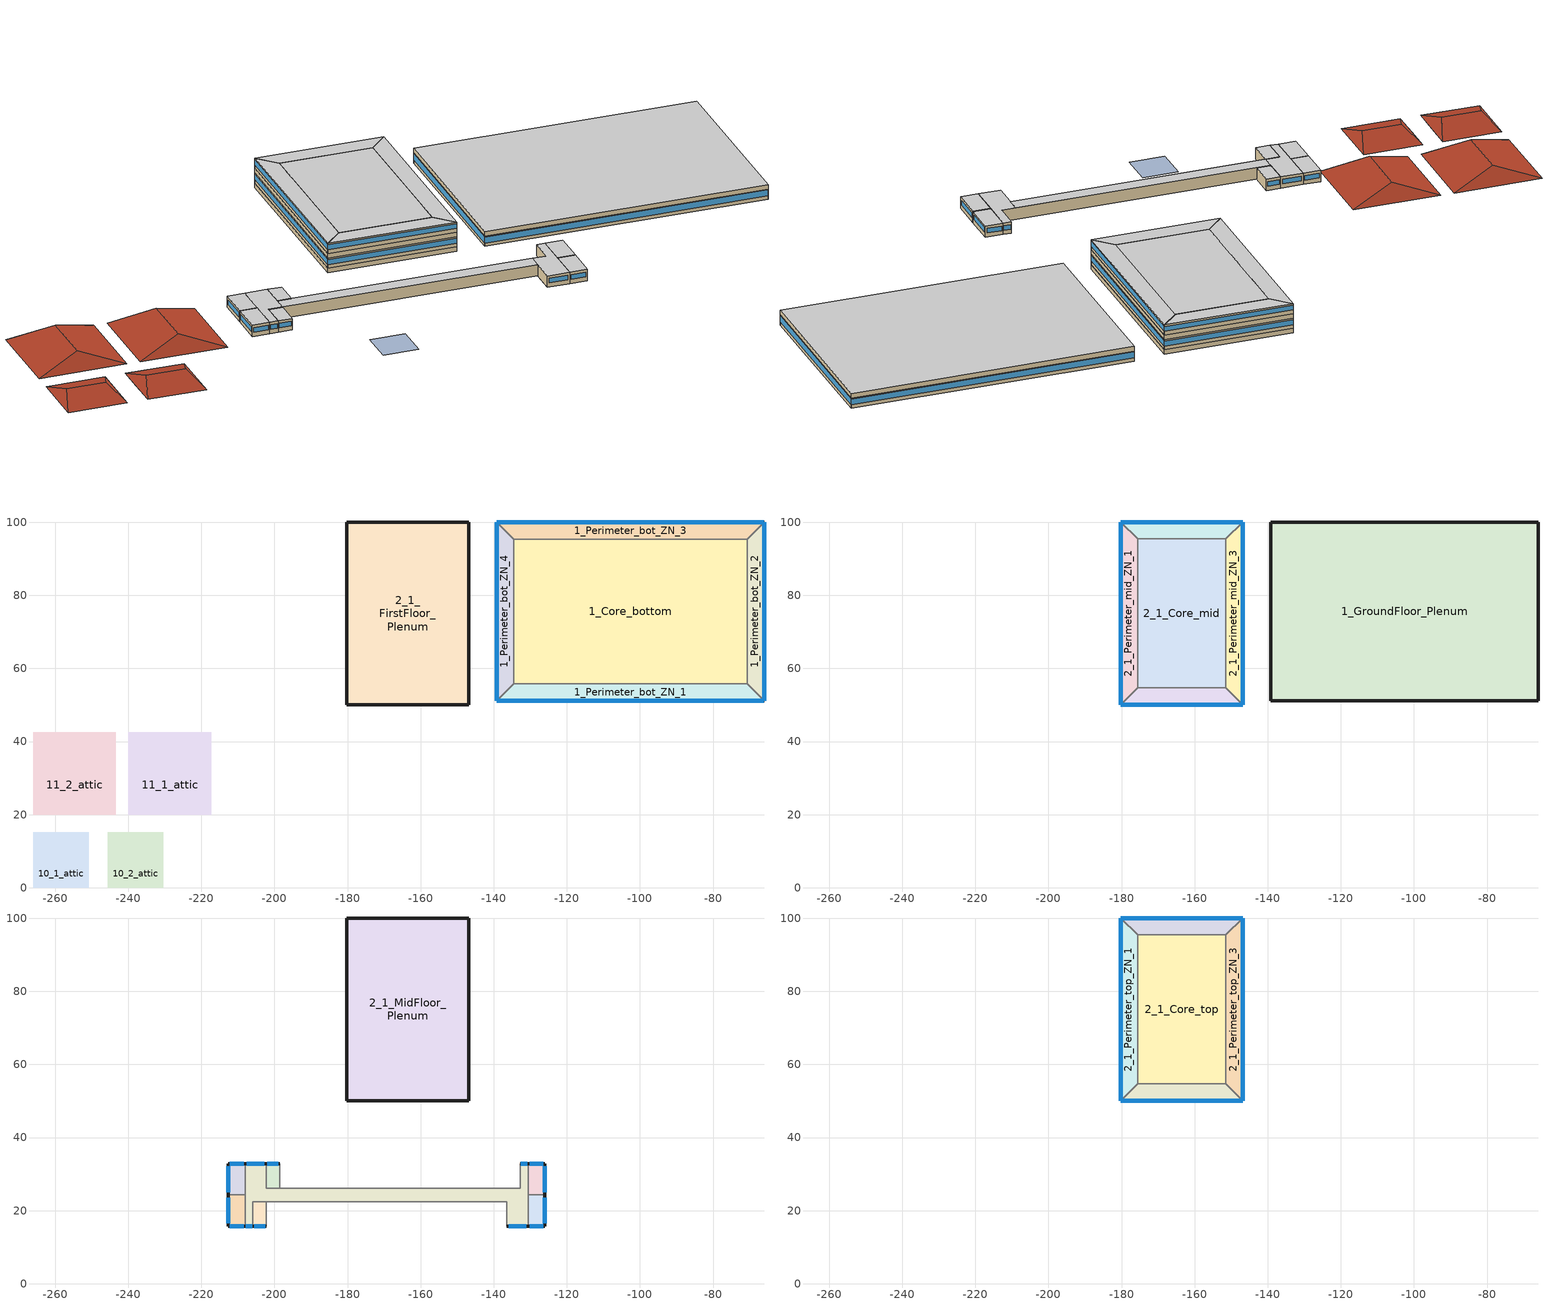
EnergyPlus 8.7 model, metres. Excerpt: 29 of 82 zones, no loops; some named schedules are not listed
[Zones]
10_2_attic
 floor to 10_2_Dining (Attic Non-res Floor): -230.36,7.62 -230.36,0 -245.6,0 -245.6,7.62 z3.05
 floor to 10_2_Kitchen (Attic Non-res Floor): -230.36,15.24 -230.36,7.62 -245.6,7.62 -245.6,15.24 z3.05
 roof outside (HPRoof): -230.36,0,3.05 -230.36,15.24,3.05 -232.9,7.62,5.59; -232.9,7.62,5.59 -230.36,15.24,3.05 -245.6,15.24,3.05 -243.06,7.62,5.59; -243.06,7.62,5.59 -245.6,0,3.05 -230.36,0,3.05 -232.9,7.62,5.59; -245.6,15.24,3.05 -245.6,0,3.05 -243.06,7.62,5.59
10_1_attic
 floor to 10_1_Dining (Attic Non-res Floor): -250.82,7.62 -250.82,0 -266.06,0 -266.06,7.62 z3.05
 floor to 10_1_Kitchen (Attic Non-res Floor): -250.82,15.24 -250.82,7.62 -266.06,7.62 -266.06,15.24 z3.05
 roof outside (HPRoof): -250.82,0,3.05 -250.82,15.24,3.05 -253.36,7.62,5.59; -253.36,7.62,5.59 -250.82,15.24,3.05 -266.06,15.24,3.05 -263.52,7.62,5.59; -263.52,7.62,5.59 -266.06,0,3.05 -250.82,0,3.05 -253.36,7.62,5.59; -266.06,15.24,3.05 -266.06,0,3.05 -263.52,7.62,5.59
11_2_attic
 floor to 11_2_Dining (Attic Non-res Floor): -243.45,36.44 -243.45,20 -266.06,20 -266.06,36.44 z3.05
 floor to 11_2_Kitchen (Attic Non-res Floor): -243.45,42.61 -243.45,36.44 -266.06,36.44 -266.06,42.61 z3.05
 roof outside (HPRoof): -254.76,23.77,6.82 -243.45,20,3.05 -243.45,42.61,3.05 -254.76,38.84,6.82; -243.45,42.61,3.05 -266.06,42.61,3.05 -254.76,38.84,6.82; -266.06,20,3.05 -243.45,20,3.05 -254.76,23.77,6.82; -254.76,38.84,6.82 -266.06,42.61,3.05 -266.06,20,3.05 -254.76,23.77,6.82
11_1_attic
 floor to 11_1_Dining (Attic Non-res Floor): -217.34,36.44 -217.34,20 -239.95,20 -239.95,36.44 z3.05
 floor to 11_1_Kitchen (Attic Non-res Floor): -217.34,42.61 -217.34,36.44 -239.95,36.44 -239.95,42.61 z3.05
 roof outside (HPRoof): -228.64,23.77,6.82 -217.34,20,3.05 -217.34,42.61,3.05 -228.64,38.84,6.82; -217.34,42.61,3.05 -239.95,42.61,3.05 -228.64,38.84,6.82; -239.95,20,3.05 -217.34,20,3.05 -228.64,23.77,6.82; -228.64,38.84,6.82 -239.95,42.61,3.05 -239.95,20,3.05 -228.64,23.77,6.82
1_Core_bottom
 floor to 1_Basement (INT-FLOOR-TOPSIDE): -70.63,95.39 -70.63,55.8 -134.59,55.8 -134.59,95.39 z2.24
 wall to 1_Perimeter_bot_ZN_2 (int-walls): -70.63,55.8 -70.63,95.39 z2.24:4.98
 wall to 1_Perimeter_bot_ZN_3 (int-walls): -70.63,95.39 -134.59,95.39 z2.24:4.98
 wall to 1_Perimeter_bot_ZN_1 (int-walls): -134.59,55.8 -70.63,55.8 z2.24:4.98
 wall to 1_Perimeter_bot_ZN_4 (int-walls): -134.59,95.39 -134.59,55.8 z2.24:4.98
1_Perimeter_bot_ZN_1
 floor to 1_Basement (INT-FLOOR-TOPSIDE): -66.06,51.22 -139.17,51.22 -134.59,55.8 -70.63,55.8 z2.24
 wall outside (HPWall): -139.17,51.22 -66.06,51.22 z2.24:4.98
 wall to 1_Perimeter_bot_ZN_2 (int-walls): -66.06,51.22 -70.63,55.8 z2.24:4.98
 wall to 1_Perimeter_bot_ZN_4 (int-walls): -134.59,55.8 -139.17,51.22 z2.24:4.98
 window (Dbl Elec Abs Bleached 6mm/13mm Air): -139.17,51.22 -66.06,51.22 z3.15:4.74
1_Perimeter_bot_ZN_2
 floor to 1_Basement (INT-FLOOR-TOPSIDE): -66.06,99.96 -66.06,51.22 -70.63,55.8 -70.63,95.39 z2.24
 wall outside (HPWall): -66.06,51.22 -66.06,99.96 z2.24:4.98
 wall to 1_Perimeter_bot_ZN_3 (int-walls): -66.06,99.96 -70.63,95.39 z2.24:4.98
 window (Dbl Elec Abs Bleached 6mm/13mm Air): -66.06,51.22 -66.06,99.96 z3.15:4.74
1_Perimeter_bot_ZN_3
 floor to 1_Basement (INT-FLOOR-TOPSIDE): -66.06,99.96 -70.63,95.39 -134.59,95.39 -139.17,99.96 z2.24
 wall outside (HPWall): -66.06,99.96 -139.17,99.96 z2.24:4.98
 wall to 1_Perimeter_bot_ZN_4 (int-walls): -139.17,99.96 -134.59,95.39 z2.24:4.98
 window (Dbl Elec Abs Bleached 6mm/13mm Air): -66.06,99.96 -139.17,99.96 z3.15:4.74
1_Perimeter_bot_ZN_4
 floor to 1_Basement (INT-FLOOR-TOPSIDE): -134.59,95.39 -134.59,55.8 -139.17,51.22 -139.17,99.96 z2.24
 wall outside (HPWall): -139.17,99.96 -139.17,51.22 z2.24:4.98
 window (Dbl Elec Abs Bleached 6mm/13mm Air): -139.17,99.96 -139.17,51.22 z3.15:4.74
2_1_FirstFloor_Plenum
 floor to 2_1_Perimeter_bot_ZN_1 (DropCeiling): -175.6,95.43 -175.6,54.66 -180.17,50.09 -180.17,100 z2.74
 floor to 2_1_Perimeter_bot_ZN_2 (DropCeiling): -151.47,54.66 -146.9,50.09 -180.17,50.09 -175.6,54.66 z2.74
 floor to 2_1_Perimeter_bot_ZN_3 (DropCeiling): -146.9,100 -146.9,50.09 -151.47,54.66 -151.47,95.43 z2.74
 floor to 2_1_Perimeter_bot_ZN_4 (DropCeiling): -146.9,100 -151.47,95.43 -175.6,95.43 -180.17,100 z2.74
 floor to 2_1_Core_bottom (DropCeiling): -151.47,95.43 -151.47,54.66 -175.6,54.66 -175.6,95.43 z2.74
 wall outside (HPWall): -180.17,50.09 -146.9,50.09 -146.9,100 -180.17,100 -180.17,50.09 z2.74:3.96
1_GroundFloor_Plenum
 floor to 1_Perimeter_bot_ZN_1 (DropCeiling): -66.06,51.22 -139.17,51.22 -134.59,55.8 -70.63,55.8 z4.98
 floor to 1_Perimeter_bot_ZN_2 (DropCeiling): -66.06,99.96 -66.06,51.22 -70.63,55.8 -70.63,95.39 z4.98
 floor to 1_Perimeter_bot_ZN_3 (DropCeiling): -66.06,99.96 -70.63,95.39 -134.59,95.39 -139.17,99.96 z4.98
 floor to 1_Perimeter_bot_ZN_4 (DropCeiling): -134.59,95.39 -134.59,55.8 -139.17,51.22 -139.17,99.96 z4.98
 floor to 1_Core_bottom (DropCeiling): -70.63,95.39 -70.63,55.8 -134.59,55.8 -134.59,95.39 z4.98
 wall outside (HPWall): -66.06,51.22 -66.06,99.96 -139.17,99.96 -139.17,51.22 -66.06,51.22 z4.98:6.2
 ceiling adiabatic (INT-FLOOR-UNDERSIDE): -139.17,99.96 -139.17,51.22 -66.06,51.22 -66.06,99.96 z6.2
2_1_Core_mid
 floor to 2_1_FirstFloor_Plenum (INT-FLOOR-TOPSIDE): -151.47,95.43 -151.47,54.66 -175.6,54.66 -175.6,95.43 z3.96
 wall to 2_1_Perimeter_mid_ZN_2 (int-walls): -175.6,54.66 -151.47,54.66 z3.96:6.71
 wall to 2_1_Perimeter_mid_ZN_3 (int-walls): -151.47,54.66 -151.47,95.43 z3.96:6.71
 wall to 2_1_Perimeter_mid_ZN_1 (int-walls): -175.6,95.43 -175.6,54.66 z3.96:6.71
 wall to 2_1_Perimeter_mid_ZN_4 (int-walls): -151.47,95.43 -175.6,95.43 z3.96:6.71
2_1_Perimeter_mid_ZN_1
 floor to 2_1_FirstFloor_Plenum (INT-FLOOR-TOPSIDE): -175.6,95.43 -175.6,54.66 -180.17,50.09 -180.17,100 z3.96
 wall outside (HPWall): -180.17,100 -180.17,50.09 z3.96:6.71
 wall to 2_1_Perimeter_mid_ZN_2 (int-walls): -180.17,50.09 -175.6,54.66 z3.96:6.71
 wall to 2_1_Perimeter_mid_ZN_4 (int-walls): -175.6,95.43 -180.17,100 z3.96:6.71
 window (Dbl Elec Abs Bleached 6mm/13mm Air): -180.17,100 -180.17,50.09 z4.98:6.29
2_1_Perimeter_mid_ZN_2
 floor to 2_1_FirstFloor_Plenum (INT-FLOOR-TOPSIDE): -151.47,54.66 -146.9,50.09 -180.17,50.09 -175.6,54.66 z3.96
 wall outside (HPWall): -180.17,50.09 -146.9,50.09 z3.96:6.71
 wall to 2_1_Perimeter_mid_ZN_3 (int-walls): -146.9,50.09 -151.47,54.66 z3.96:6.71
 window (Dbl Elec Abs Bleached 6mm/13mm Air): -180.17,50.09 -146.9,50.09 z4.98:6.29
2_1_Perimeter_mid_ZN_3
 floor to 2_1_FirstFloor_Plenum (INT-FLOOR-TOPSIDE): -146.9,100 -146.9,50.09 -151.47,54.66 -151.47,95.43 z3.96
 wall outside (HPWall): -146.9,50.09 -146.9,100 z3.96:6.71
 wall to 2_1_Perimeter_mid_ZN_4 (int-walls): -146.9,100 -151.47,95.43 z3.96:6.71
 window (Dbl Elec Abs Bleached 6mm/13mm Air): -146.9,50.09 -146.9,100 z4.98:6.29
2_1_Perimeter_mid_ZN_4
 floor to 2_1_FirstFloor_Plenum (INT-FLOOR-TOPSIDE): -146.9,100 -151.47,95.43 -175.6,95.43 -180.17,100 z3.96
 wall outside (HPWall): -146.9,100 -180.17,100 z3.96:6.71
 window (Dbl Elec Abs Bleached 6mm/13mm Air): -146.9,100 -180.17,100 z4.98:6.29
15_Corridor_Flr_3
 floor adiabatic (INT-FLOOR-TOPSIDE): -202.24,32.86 -202.24,22.5 -205.9,22.5 -205.9,15.79 -208.03,15.79 -208.03,32.86 z7.01; -136.41,26.15 -136.41,22.5 -202.24,22.5 -202.24,26.15 z7.01; -130.62,32.86 -130.62,15.79 -136.41,15.79 -136.41,26.15 -132.75,26.15 -132.75,32.86 z7.01
 wall outside (HPWall): -202.24,32.86 -208.03,32.86 / -208.03,15.79 -205.9,15.79 / -130.62,32.86 -132.75,32.86 / -136.41,15.79 -130.62,15.79 z7.01:10.06
 wall adiabatic (int-walls): -132.75,32.86 -132.75,26.15 -202.24,26.15 -202.24,32.86 / -205.9,15.79 -205.9,22.5 -136.41,22.5 -136.41,15.79 z7.01:10.06
 wall to 15_Room_5_Flr_3 (int-walls): -130.62,15.79 -130.62,24.33 z7.01:10.06
 wall to 15_Room_1_Flr_3 (int-walls): -208.03,24.33 -208.03,15.79 z7.01:10.06
 wall to 15_Room_6_Flr_3 (int-walls): -130.62,24.33 -130.62,32.86 z7.01:10.06
 wall to 15_Room_2_Flr_3 (int-walls): -208.03,32.86 -208.03,24.33 z7.01:10.06
 window (Dbl Elec Abs Bleached 6mm/13mm Air): -202.75,32.86 -207.53,32.86 / -207.85,15.79 -206.09,15.79 / -130.8,32.86 -132.56,32.86 / -135.9,15.79 -131.12,15.79 z8.11:9.33
 ceiling adiabatic (INT-FLOOR-UNDERSIDE): -208.03,32.86 -208.03,15.79 -205.9,15.79 -205.9,22.5 -202.24,22.5 -202.24,32.86 z10.06; -202.24,26.15 -202.24,22.5 -136.41,22.5 -136.41,26.15 z10.06; -132.75,32.86 -132.75,26.15 -136.41,26.15 -136.41,15.79 -130.62,15.79 -130.62,32.86 z10.06
15_Room_1_Flr_3
 floor adiabatic (INT-FLOOR-TOPSIDE): -208.03,24.33 -208.03,15.79 -212.61,15.79 -212.61,24.33 z7.01
 wall outside (HPWall): -212.61,24.33 -212.61,15.79 -208.03,15.79 z7.01:10.06
 wall to 15_Room_2_Flr_3 (int-walls): -208.03,24.33 -212.61,24.33 z7.01:10.06
 window (Dbl Elec Abs Bleached 6mm/13mm Air): -212.21,15.79 -208.43,15.79 / -212.61,23.58 -212.61,16.54 z8.11:9.33
 ceiling adiabatic (INT-FLOOR-UNDERSIDE): -212.61,24.33 -212.61,15.79 -208.03,15.79 -208.03,24.33 z10.06
15_Room_2_Flr_3
 floor adiabatic (INT-FLOOR-TOPSIDE): -208.03,32.86 -208.03,24.33 -212.61,24.33 -212.61,32.86 z7.01
 wall outside (HPWall): -208.03,32.86 -212.61,32.86 -212.61,24.33 z7.01:10.06
 window (Dbl Elec Abs Bleached 6mm/13mm Air): -208.43,32.86 -212.21,32.86 / -212.61,32.11 -212.61,25.07 z8.11:9.33
 ceiling adiabatic (INT-FLOOR-UNDERSIDE): -212.61,32.86 -212.61,24.33 -208.03,24.33 -208.03,32.86 z10.06
15_Room_3_Mult19_Flr_3
 floor adiabatic (INT-FLOOR-TOPSIDE): -202.24,22.5 -202.24,15.79 -205.9,15.79 -205.9,22.5 z7.01
 wall outside (HPWall): -205.9,15.79 -202.24,15.79 z7.01:10.06
 wall adiabatic (int-walls): -202.24,15.79 -202.24,22.5 -205.9,22.5 -205.9,15.79 z7.01:10.06
 window (Dbl Elec Abs Bleached 6mm/13mm Air): -205.58,15.79 -202.56,15.79 z8.11:9.33
 ceiling adiabatic (INT-FLOOR-UNDERSIDE): -205.9,22.5 -205.9,15.79 -202.24,15.79 -202.24,22.5 z10.06
15_Room_4_Mult19_Flr_3
 floor adiabatic (INT-FLOOR-TOPSIDE): -198.59,32.86 -198.59,26.15 -202.24,26.15 -202.24,32.86 z7.01
 wall outside (HPWall): -198.59,32.86 -202.24,32.86 z7.01:10.06
 wall adiabatic (int-walls): -202.24,32.86 -202.24,26.15 -198.59,26.15 -198.59,32.86 z7.01:10.06
 window (Dbl Elec Abs Bleached 6mm/13mm Air): -198.91,32.86 -201.92,32.86 z8.11:9.33
 ceiling adiabatic (INT-FLOOR-UNDERSIDE): -202.24,32.86 -202.24,26.15 -198.59,26.15 -198.59,32.86 z10.06
15_Room_5_Flr_3
 floor adiabatic (INT-FLOOR-TOPSIDE): -126.04,24.33 -126.04,15.79 -130.62,15.79 -130.62,24.33 z7.01
 wall outside (HPWall): -130.62,15.79 -126.04,15.79 -126.04,24.33 z7.01:10.06
 wall to 15_Room_6_Flr_3 (int-walls): -126.04,24.33 -130.62,24.33 z7.01:10.06
 window (Dbl Elec Abs Bleached 6mm/13mm Air): -126.04,16.54 -126.04,23.58 / -130.22,15.79 -126.44,15.79 z8.11:9.33
 ceiling adiabatic (INT-FLOOR-UNDERSIDE): -130.62,24.33 -130.62,15.79 -126.04,15.79 -126.04,24.33 z10.06
15_Room_6_Flr_3
 floor adiabatic (INT-FLOOR-TOPSIDE): -126.04,32.86 -126.04,24.33 -130.62,24.33 -130.62,32.86 z7.01
 wall outside (HPWall): -126.04,24.33 -126.04,32.86 -130.62,32.86 z7.01:10.06
 window (Dbl Elec Abs Bleached 6mm/13mm Air): -126.04,25.07 -126.04,32.11 / -126.44,32.86 -130.22,32.86 z8.11:9.33
 ceiling adiabatic (INT-FLOOR-UNDERSIDE): -130.62,32.86 -130.62,24.33 -126.04,24.33 -126.04,32.86 z10.06
2_1_MidFloor_Plenum
 floor to 2_1_Perimeter_mid_ZN_1 (DropCeiling): -175.6,95.43 -175.6,54.66 -180.17,50.09 -180.17,100 z6.71
 floor to 2_1_Perimeter_mid_ZN_2 (DropCeiling): -151.47,54.66 -146.9,50.09 -180.17,50.09 -175.6,54.66 z6.71
 floor to 2_1_Perimeter_mid_ZN_3 (DropCeiling): -146.9,100 -146.9,50.09 -151.47,54.66 -151.47,95.43 z6.71
 floor to 2_1_Perimeter_mid_ZN_4 (DropCeiling): -146.9,100 -151.47,95.43 -175.6,95.43 -180.17,100 z6.71
 floor to 2_1_Core_mid (DropCeiling): -151.47,95.43 -151.47,54.66 -175.6,54.66 -175.6,95.43 z6.71
 wall outside (HPWall): -180.17,50.09 -146.9,50.09 -146.9,100 -180.17,100 -180.17,50.09 z6.71:7.92
2_1_Core_top
 floor to 2_1_MidFloor_Plenum (INT-FLOOR-TOPSIDE): -151.47,95.43 -151.47,54.66 -175.6,54.66 -175.6,95.43 z7.92
 wall to 2_1_Perimeter_top_ZN_2 (int-walls): -175.6,54.66 -151.47,54.66 z7.92:10.67
 wall to 2_1_Perimeter_top_ZN_3 (int-walls): -151.47,54.66 -151.47,95.43 z7.92:10.67
 wall to 2_1_Perimeter_top_ZN_1 (int-walls): -175.6,95.43 -175.6,54.66 z7.92:10.67
 wall to 2_1_Perimeter_top_ZN_4 (int-walls): -151.47,95.43 -175.6,95.43 z7.92:10.67
 ceiling to 2_1_TopFloor_Plenum (DropCeiling): -175.6,95.43 -175.6,54.66 -151.47,54.66 -151.47,95.43 z10.67
2_1_Perimeter_top_ZN_1
 floor to 2_1_MidFloor_Plenum (INT-FLOOR-TOPSIDE): -175.6,95.43 -175.6,54.66 -180.17,50.09 -180.17,100 z7.92
 wall outside (HPWall): -180.17,100 -180.17,50.09 z7.92:10.67
 wall to 2_1_Perimeter_top_ZN_2 (int-walls): -180.17,50.09 -175.6,54.66 z7.92:10.67
 wall to 2_1_Perimeter_top_ZN_4 (int-walls): -175.6,95.43 -180.17,100 z7.92:10.67
 window (Dbl Elec Abs Bleached 6mm/13mm Air): -180.17,100 -180.17,50.09 z8.95:10.25
 ceiling to 2_1_TopFloor_Plenum (DropCeiling): -180.17,100 -180.17,50.09 -175.6,54.66 -175.6,95.43 z10.67
2_1_Perimeter_top_ZN_2
 floor to 2_1_MidFloor_Plenum (INT-FLOOR-TOPSIDE): -151.47,54.66 -146.9,50.09 -180.17,50.09 -175.6,54.66 z7.92
 wall outside (HPWall): -180.17,50.09 -146.9,50.09 z7.92:10.67
 wall to 2_1_Perimeter_top_ZN_3 (int-walls): -146.9,50.09 -151.47,54.66 z7.92:10.67
 window (Dbl Elec Abs Bleached 6mm/13mm Air): -180.17,50.09 -146.9,50.09 z8.95:10.25
 ceiling to 2_1_TopFloor_Plenum (DropCeiling): -175.6,54.66 -180.17,50.09 -146.9,50.09 -151.47,54.66 z10.67
2_1_Perimeter_top_ZN_3
 floor to 2_1_MidFloor_Plenum (INT-FLOOR-TOPSIDE): -146.9,100 -146.9,50.09 -151.47,54.66 -151.47,95.43 z7.92
 wall outside (HPWall): -146.9,50.09 -146.9,100 z7.92:10.67
 wall to 2_1_Perimeter_top_ZN_4 (int-walls): -146.9,100 -151.47,95.43 z7.92:10.67
 window (Dbl Elec Abs Bleached 6mm/13mm Air): -146.9,50.09 -146.9,100 z8.95:10.25
 ceiling to 2_1_TopFloor_Plenum (DropCeiling): -151.47,95.43 -151.47,54.66 -146.9,50.09 -146.9,100 z10.67
2_1_Perimeter_top_ZN_4
 floor to 2_1_MidFloor_Plenum (INT-FLOOR-TOPSIDE): -146.9,100 -151.47,95.43 -175.6,95.43 -180.17,100 z7.92
 wall outside (HPWall): -146.9,100 -180.17,100 z7.92:10.67
 window (Dbl Elec Abs Bleached 6mm/13mm Air): -146.9,100 -180.17,100 z8.95:10.25
 ceiling to 2_1_TopFloor_Plenum (DropCeiling): -180.17,100 -175.6,95.43 -151.47,95.43 -146.9,100 z10.67
shading: -184.41,10 -184.41,0.86 -175.27,0.86 -175.27,10 z3.96
[Building]
Ref Bldg Medium Office New2004_v1.3_5.0: North Axis {deg}=0; Terrain=City; Loads Convergence Tolerance Value=0.1; Temperature Convergence Tolerance Value {deltaC}=0.4; Solar Distribution=FullInteriorAndExterior; Maximum Number of Warmup Days=25; Minimum Number of Warmup Days=6
[Site:Location]
USA IL-CHICAGO-OHARE: Latitude {deg}=41.77; Longitude {deg}=-87.75; Time Zone {hr}=-6; Elevation {m}=190
[SizingPeriod:WeatherFileDays] Day of Week for Start Day=Monday; Use Weather File Daylight Saving Period=Yes; Use Weather File Rain and Snow Indicators=Yes
Name | Begin Month | Begin Day of Month | End Month | End Day of Month
HDD | 11 | 20 | 11 | 20
CDD | 7 | 21 | 7 | 21
HDD3 | 12 | 20 | 12 | 20
CDD2 | 5 | 23 | 5 | 23
[Site:GroundTemperature:BuildingSurface]
4.4, 3.3, 2.3, 1.8, 2, 4, 6.8, 9.3, 10.1, 9.6, 7.8, 6
[Site:GroundTemperature:Deep]
6.1, 6.1, 6.1, 6.1, 6.1, 6.1, 6.1, 6.1, 6.1, 6.1, 6.1, 6.1
[Site:WaterMainsTemperature]
Calculation Method=CORRELATION; Annual Average Outdoor Air Temperature {C}=9.69; Maximum Difference In Monthly Average Outdoor Air Temperatures {deltaC}=28.1
[Material] Thermal Absorptance=0.9
Name | Roughness | Thickness {m} | Conductivity {W/m-K} | Density {kg/m3} | Specific Heat {J/kg-K} | Solar Absorptance | Visible Absorptance
Std Wood 6inch | MediumSmooth | 0.15 | 0.12 | 540 | 1210 | 0.7 | 0.7
1/2IN Gypsum | Smooth | 0.0127 | 0.16 | 784.9 | 830 | 0.92 | 0.92
1IN Stucco | Smooth | 0.0253 | 0.6918 | 1858 | 837 | 0.92 | 0.92
8IN CONCRETE HW | Rough | 0.2032 | 1.311 | 2240 | 836.8 | 0.7 | 0.7
Roof Membrane | VeryRough | 0.0095 | 0.16 | 1121.29 | 1460 | 0.7 | 0.7
Metal Decking | MediumSmooth | 0.0015 | 45.006 | 7680 | 418.4 | 0.7 | 0.3
MAT-CC05 4 HW CONCRETE | Rough | 0.1016 | 1.311 | 2240 | 836.8 | 0.7 | 0.7
Std AC02 | MediumSmooth | 0.0127 | 0.057 | 288 | 1339 | 0.7 | 0.2
Wall Insulation HP | MediumRough | 0.32972 | 0.049 | 265 | 836.8 | 0.7 | 0.7
Roof Insulation HP | MediumRough | 0.68799 | 0.049 | 265 | 836.8 | 0.7 | 0.7
AtticFloor NonRes Insulation | MediumRough | 0.236805 | 0.049 | 265 | 836.8 | 0.7 | 0.7
[Material:NoMass]
CP02 CARPET PAD: Roughness=VeryRough; Thermal Resistance {m2-K/W}=0.2165; Thermal Absorptance=0.9; Solar Absorptance=0.7; Visible Absorptance=0.8
[WindowMaterial:Glazing] Optical Data Type=SpectralAverage; Thickness {m}=0.012; Infrared Transmittance at Normal Incidence=0; Front Side Infrared Hemispherical Emissivity=0.84; Conductivity {W/m-K}=0.9
Name | Solar Transmittance at Normal Incidence | Front Side Solar Reflectance at Normal Incidence | Back Side Solar Reflectance at Normal Incidence | Visible Transmittance at Normal Incidence | Front Side Visible Reflectance at Normal Incidence | Back Side Visible Reflectance at Normal Incidence | Back Side Infrared Hemispherical Emissivity
ECABS-2 BLEACHED 6MM | 0.814 | 0.086 | 0.086 | 0.847 | 0.099 | 0.099 | 0.1
ECABS-2 COLORED 6MM | 0.111 | 0.179 | 0.179 | 0.128 | 0.081 | 0.081 | 0.1
CLEAR 12MM | 0.653 | 0.064 | 0.064 | 0.841 | 0.077 | 0.077 | 0.84
[WindowMaterial:Gas]
ARGON 13MM: Gas Type=Argon; Thickness {m}=0.0127
[Construction]
int-walls: 1/2IN Gypsum, 1/2IN Gypsum
INT-FLOOR-TOPSIDE: MAT-CC05 4 HW CONCRETE, CP02 CARPET PAD
INT-FLOOR-UNDERSIDE: CP02 CARPET PAD, MAT-CC05 4 HW CONCRETE
DropCeiling: Std AC02
InteriorFurnishings: Std Wood 6inch
HPWall: 1IN Stucco, 8IN CONCRETE HW, Wall Insulation HP, 1/2IN Gypsum
HPRoof: Roof Membrane, Roof Insulation HP, Metal Decking
Dbl Elec Abs Bleached 6mm/13mm Air: ECABS-2 BLEACHED 6MM, ARGON 13MM, CLEAR 12MM, ARGON 13MM, CLEAR 12MM
Dbl Elec Abs Colored 6mm/13mm Air: ECABS-2 COLORED 6MM, ARGON 13MM, CLEAR 12MM, ARGON 13MM, CLEAR 12MM
Attic Non-res Floor: 1/2IN Gypsum, AtticFloor NonRes Insulation, 1/2IN Gypsum
[WindowProperty:ShadingControl] Shading Type=SwitchableGlazing; Construction with Shading=Dbl Elec Abs Colored 6mm/13mm Air; Shading Control Type=OnIfHighZoneAirTemperature; Shading Control Is Scheduled=No; Glare Control Is Active=No
Name | Setpoint {W/m2, W or deg C}
9_ECW; 10_2_ECW; 10_1_ECW; 11_2_ECW; 11_1_ECW | 24
15_ECW; 1_ECW
6_1_6_ECW | 23
2_1_ECW | 25
[Zone] Type=1; Floor Area {m2}=autocalculate
Name | Multiplier | Part of Total Floor Area
10_2_attic; 10_1_attic; 11_2_attic; 11_1_attic; 1_GroundFloor_Plenum; 2_1_FirstFloor_Plenum; 2_1_MidFloor_Plenum | 1 | No
15_Corridor_Flr_3; 15_Room_1_Flr_3; 15_Room_2_Flr_3; 15_Room_5_Flr_3; 15_Room_6_Flr_3 | 4 | Yes
15_Room_3_Mult19_Flr_3; 15_Room_4_Mult19_Flr_3 | 76 | Yes
1_Core_bottom; 1_Perimeter_bot_ZN_1; 1_Perimeter_bot_ZN_2; 1_Perimeter_bot_ZN_3; 1_Perimeter_bot_ZN_4; 2_1_Core_mid; 2_1_Core_top; 2_1_Perimeter_mid_ZN_1; 2_1_Perimeter_mid_ZN_2; 2_1_Perimeter_mid_ZN_3; 2_1_Perimeter_mid_ZN_4; 2_1_Perimeter_top_ZN_1; 2_1_Perimeter_top_ZN_2; 2_1_Perimeter_top_ZN_3; 2_1_Perimeter_top_ZN_4 | 1 | Yes
[InternalMass] Construction=InteriorFurnishings
Name | Zone | Surface Area {m2}
15_Corridor_Flr_3 Internal Mass | 15_Corridor_Flr_3 | 778.8094
15_Room_1_Flr_3 Internal Mass | 15_Room_1_Flr_3 | 78.044
15_Room_2_Flr_3 Internal Mass | 15_Room_2_Flr_3 | 78.0349
15_Room_3_Mult19_Flr_3 Internal Mass | 15_Room_3_Mult19_Flr_3 | 49.0477
15_Room_4_Mult19_Flr_3 Internal Mass | 15_Room_4_Mult19_Flr_3 | 49.0611
15_Room_5_Flr_3 Internal Mass | 15_Room_5_Flr_3 | 78.044
15_Room_6_Flr_3 Internal Mass | 15_Room_6_Flr_3 | 78.0349
1_Core_bottom Internal Mass | 1_Core_bottom | 5064.65
1_Perimeter_bot_ZN_1 Internal Mass | 1_Perimeter_bot_ZN_1 | 626.8394
1_Perimeter_bot_ZN_2 Internal Mass | 1_Perimeter_bot_ZN_2 | 403.9503
1_Perimeter_bot_ZN_3 Internal Mass | 1_Perimeter_bot_ZN_3 | 626.8257
1_Perimeter_bot_ZN_4 Internal Mass | 1_Perimeter_bot_ZN_4 | 403.9503
2_1_Core_mid Internal Mass | 2_1_Core_mid | 1967.07
2_1_Core_top Internal Mass | 2_1_Core_top | 1967.07
2_1_Perimeter_mid_ZN_1 Internal Mass | 2_1_Perimeter_mid_ZN_1 | 414.6763
2_1_Perimeter_mid_ZN_2 Internal Mass | 2_1_Perimeter_mid_ZN_2 | 262.5244
2_1_Perimeter_mid_ZN_3 Internal Mass | 2_1_Perimeter_mid_ZN_3 | 414.6763
2_1_Perimeter_mid_ZN_4 Internal Mass | 2_1_Perimeter_mid_ZN_4 | 262.5072
2_1_Perimeter_top_ZN_1 Internal Mass | 2_1_Perimeter_top_ZN_1 | 414.6763
2_1_Perimeter_top_ZN_2 Internal Mass | 2_1_Perimeter_top_ZN_2 | 262.5244
2_1_Perimeter_top_ZN_3 Internal Mass | 2_1_Perimeter_top_ZN_3 | 414.6763
2_1_Perimeter_top_ZN_4 Internal Mass | 2_1_Perimeter_top_ZN_4 | 262.5072
[People] Number of People Calculation Method=Area/Person; Fraction Radiant=0.3; Sensible Heat Fraction=AUTOCALCULATE; Enable ASHRAE 55 Comfort Warnings=No; Mean Radiant Temperature Calculation Type=ZoneAveraged; Clothing Insulation Calculation Method=ClothingInsulationSchedule; Thermal Comfort Model 1 Type=FANGER
Name | Zone or ZoneList | Number of People Schedule | Zone Floor Area per Person {m2/person} | Activity Level Schedule | Work Efficiency Schedule | Clothing Insulation Schedule | Air Velocity Schedule
15_Corridor_Flr_3 People | 15_Corridor_Flr_3 | 15_BLDG_OCC_SCH | 92.9 | 15_ACTIVITY_SCH | 15_WORK_EFF_SCH | 15_CLOTHING_SCH | 15_AIR_VELO_SCH
15_Room_1_Flr_3 People | 15_Room_1_Flr_3 | 15_GuestRoom_Occ_Sch | 26.01 | 15_ACTIVITY_SCH | 15_WORK_EFF_SCH | 15_CLOTHING_SCH | 15_AIR_VELO_SCH
15_Room_2_Flr_3 People | 15_Room_2_Flr_3 | 15_GuestRoom_Occ_Sch | 26.01 | 15_ACTIVITY_SCH | 15_WORK_EFF_SCH | 15_CLOTHING_SCH | 15_AIR_VELO_SCH
15_Room_3_Mult19_Flr_3 People | 15_Room_3_Mult19_Flr_3 | 15_GuestRoom_Occ_Sch | 16.35 | 15_ACTIVITY_SCH | 15_WORK_EFF_SCH | 15_CLOTHING_SCH | 15_AIR_VELO_SCH
15_Room_4_Mult19_Flr_3 People | 15_Room_4_Mult19_Flr_3 | 15_GuestRoom_Occ_Sch | 16.35 | 15_ACTIVITY_SCH | 15_WORK_EFF_SCH | 15_CLOTHING_SCH | 15_AIR_VELO_SCH
15_Room_5_Flr_3 People | 15_Room_5_Flr_3 | 15_GuestRoom_Occ_Sch | 26.01 | 15_ACTIVITY_SCH | 15_WORK_EFF_SCH | 15_CLOTHING_SCH | 15_AIR_VELO_SCH
15_Room_6_Flr_3 People | 15_Room_6_Flr_3 | 15_GuestRoom_Occ_Sch | 26.01 | 15_ACTIVITY_SCH | 15_WORK_EFF_SCH | 15_CLOTHING_SCH | 15_AIR_VELO_SCH
1_Core_bottom People | 1_Core_bottom | 1_BLDG_OCC_SCH | 18.58 | 1_ACTIVITY_SCH | 1_WORK_EFF_SCH | 1_CLOTHING_SCH | 1_AIR_VELO_SCH
1_Perimeter_bot_ZN_1 People | 1_Perimeter_bot_ZN_1 | 1_BLDG_OCC_SCH | 18.58 | 1_ACTIVITY_SCH | 1_WORK_EFF_SCH | 1_CLOTHING_SCH | 1_AIR_VELO_SCH
1_Perimeter_bot_ZN_2 People | 1_Perimeter_bot_ZN_2 | 1_BLDG_OCC_SCH | 18.58 | 1_ACTIVITY_SCH | 1_WORK_EFF_SCH | 1_CLOTHING_SCH | 1_AIR_VELO_SCH
1_Perimeter_bot_ZN_3 People | 1_Perimeter_bot_ZN_3 | 1_BLDG_OCC_SCH | 18.58 | 1_ACTIVITY_SCH | 1_WORK_EFF_SCH | 1_CLOTHING_SCH | 1_AIR_VELO_SCH
1_Perimeter_bot_ZN_4 People | 1_Perimeter_bot_ZN_4 | 1_BLDG_OCC_SCH | 18.58 | 1_ACTIVITY_SCH | 1_WORK_EFF_SCH | 1_CLOTHING_SCH | 1_AIR_VELO_SCH
2_1_Core_mid People | 2_1_Core_mid | 2_1_BLDG_OCC_SCH | 18.58 | 2_1_ACTIVITY_SCH | 2_1_WORK_EFF_SCH | 2_1_CLOTHING_SCH | 2_1_AIR_VELO_SCH
2_1_Core_top People | 2_1_Core_top | 2_1_BLDG_OCC_SCH | 18.58 | 2_1_ACTIVITY_SCH | 2_1_WORK_EFF_SCH | 2_1_CLOTHING_SCH | 2_1_AIR_VELO_SCH
2_1_Perimeter_mid_ZN_1 People | 2_1_Perimeter_mid_ZN_1 | 2_1_BLDG_OCC_SCH | 18.58 | 2_1_ACTIVITY_SCH | 2_1_WORK_EFF_SCH | 2_1_CLOTHING_SCH | 2_1_AIR_VELO_SCH
2_1_Perimeter_mid_ZN_2 People | 2_1_Perimeter_mid_ZN_2 | 2_1_BLDG_OCC_SCH | 18.58 | 2_1_ACTIVITY_SCH | 2_1_WORK_EFF_SCH | 2_1_CLOTHING_SCH | 2_1_AIR_VELO_SCH
2_1_Perimeter_mid_ZN_3 People | 2_1_Perimeter_mid_ZN_3 | 2_1_BLDG_OCC_SCH | 18.58 | 2_1_ACTIVITY_SCH | 2_1_WORK_EFF_SCH | 2_1_CLOTHING_SCH | 2_1_AIR_VELO_SCH
2_1_Perimeter_mid_ZN_4 People | 2_1_Perimeter_mid_ZN_4 | 2_1_BLDG_OCC_SCH | 18.58 | 2_1_ACTIVITY_SCH | 2_1_WORK_EFF_SCH | 2_1_CLOTHING_SCH | 2_1_AIR_VELO_SCH
2_1_Perimeter_top_ZN_1 People | 2_1_Perimeter_top_ZN_1 | 2_1_BLDG_OCC_SCH | 18.58 | 2_1_ACTIVITY_SCH | 2_1_WORK_EFF_SCH | 2_1_CLOTHING_SCH | 2_1_AIR_VELO_SCH
2_1_Perimeter_top_ZN_2 People | 2_1_Perimeter_top_ZN_2 | 2_1_BLDG_OCC_SCH | 18.58 | 2_1_ACTIVITY_SCH | 2_1_WORK_EFF_SCH | 2_1_CLOTHING_SCH | 2_1_AIR_VELO_SCH
2_1_Perimeter_top_ZN_3 People | 2_1_Perimeter_top_ZN_3 | 2_1_BLDG_OCC_SCH | 18.58 | 2_1_ACTIVITY_SCH | 2_1_WORK_EFF_SCH | 2_1_CLOTHING_SCH | 2_1_AIR_VELO_SCH
2_1_Perimeter_top_ZN_4 People | 2_1_Perimeter_top_ZN_4 | 2_1_BLDG_OCC_SCH | 18.58 | 2_1_ACTIVITY_SCH | 2_1_WORK_EFF_SCH | 2_1_CLOTHING_SCH | 2_1_AIR_VELO_SCH
[Lights] Design Level Calculation Method=Watts/Area; Fraction Radiant=0.2; Fraction Visible=0.6; Fraction Replaceable=1; Return Air Fraction Calculated from Plenum Temperature=No
Name | Zone or ZoneList | Schedule | Watts per Zone Floor Area {W/m2} | Return Air Fraction
15_Corridor_Flr_3_Lights | 15_Corridor_Flr_3 | 15_BLDG_LIGHT_SCH | 3.23 | 0
15_Room_1_Flr_3_Lights | 15_Room_1_Flr_3 | 15_GuestRoom_Ltg_Sch_Base | 7.1 | 0
15_Room_2_Flr_3_Lights | 15_Room_2_Flr_3 | 15_GuestRoom_Ltg_Sch_Base | 7.1 | 0
15_Room_3_Mult19_Flr_3_Lights | 15_Room_3_Mult19_Flr_3 | 15_GuestRoom_Ltg_Sch_Base | 7.1 | 0
15_Room_4_Mult19_Flr_3_Lights | 15_Room_4_Mult19_Flr_3 | 15_GuestRoom_Ltg_Sch_Base | 7.1 | 0
15_Room_5_Flr_3_Lights | 15_Room_5_Flr_3 | 15_GuestRoom_Ltg_Sch_Base | 7.1 | 0
15_Room_6_Flr_3_Lights | 15_Room_6_Flr_3 | 15_GuestRoom_Ltg_Sch_Base | 7.1 | 0
1_Core_bottom_Lights | 1_Core_bottom | 1_BLDG_LIGHT_SCH | 6.46 | 0
1_Perimeter_bot_ZN_1_Lights | 1_Perimeter_bot_ZN_1 | 1_BLDG_LIGHT_SCH | 6.46 | 0
1_Perimeter_bot_ZN_2_Lights | 1_Perimeter_bot_ZN_2 | 1_BLDG_LIGHT_SCH | 6.46 | 0
1_Perimeter_bot_ZN_3_Lights | 1_Perimeter_bot_ZN_3 | 1_BLDG_LIGHT_SCH | 6.46 | 0
1_Perimeter_bot_ZN_4_Lights | 1_Perimeter_bot_ZN_4 | 1_BLDG_LIGHT_SCH | 6.46 | 0
2_1_Core_mid_Lights | 2_1_Core_mid | 2_1_BLDG_LIGHT_SCH | 6.46 | 0.2
2_1_Core_top_Lights | 2_1_Core_top | 2_1_BLDG_LIGHT_SCH | 6.46 | 0.2
2_1_Perimeter_mid_ZN_1_Lights | 2_1_Perimeter_mid_ZN_1 | 2_1_BLDG_LIGHT_SCH | 6.46 | 0.2
2_1_Perimeter_mid_ZN_Lights | 2_1_Perimeter_mid_ZN_2 | 2_1_BLDG_LIGHT_SCH | 6.46 | 0.2
2_1_Perimeter_mid_ZN_3_Lights | 2_1_Perimeter_mid_ZN_3 | 2_1_BLDG_LIGHT_SCH | 6.46 | 0.2
2_1_Perimeter_mid_ZN_4_Lights | 2_1_Perimeter_mid_ZN_4 | 2_1_BLDG_LIGHT_SCH | 6.46 | 0.2
2_1_Perimeter_top_ZN_1_Lights | 2_1_Perimeter_top_ZN_1 | 2_1_BLDG_LIGHT_SCH | 6.46 | 0.2
2_1_Perimeter_top_ZN_Lights | 2_1_Perimeter_top_ZN_2 | 2_1_BLDG_LIGHT_SCH | 6.46 | 0.2
2_1_Perimeter_top_ZN_3_Lights | 2_1_Perimeter_top_ZN_3 | 2_1_BLDG_LIGHT_SCH | 6.46 | 0.2
2_1_Perimeter_top_ZN_4_Lights | 2_1_Perimeter_top_ZN_4 | 2_1_BLDG_LIGHT_SCH | 6.46 | 0.2
[ElectricEquipment] Design Level Calculation Method=Watts/Area; Fraction Latent=0; Fraction Radiant=0.5; Fraction Lost=0
Name | Zone or ZoneList | Schedule | Watts per Zone Floor Area {W/m2}
15_Room_1_Flr_3_PlugMisc_Equip | 15_Room_1_Flr_3 | 15_GuestRoom_Eqp_Sch | 14.3
15_Room_2_Flr_3_PlugMisc_Equip | 15_Room_2_Flr_3 | 15_GuestRoom_Eqp_Sch | 14.3
15_Room_3_Mult19_Flr_3_PlugMisc_Equip | 15_Room_3_Mult19_Flr_3 | 15_GuestRoom_Eqp_Sch | 14.3
15_Room_4_Mult19_Flr_3_PlugMisc_Equip | 15_Room_4_Mult19_Flr_3 | 15_GuestRoom_Eqp_Sch | 14.3
15_Room_5_Flr_3_PlugMisc_Equip | 15_Room_5_Flr_3 | 15_GuestRoom_Eqp_Sch | 14.3
15_Room_6_Flr_3_PlugMisc_Equip | 15_Room_6_Flr_3 | 15_GuestRoom_Eqp_Sch | 14.3
1_Core_bottom_PlugMisc_Equip | 1_Core_bottom | 1_BLDG_EQUIP_SCH | 10.76
1_Perimeter_bot_ZN_1_PlugMisc_Equip | 1_Perimeter_bot_ZN_1 | 1_BLDG_EQUIP_SCH | 10.76
1_Perimeter_bot_ZN_2_PlugMisc_Equip | 1_Perimeter_bot_ZN_2 | 1_BLDG_EQUIP_SCH | 10.76
1_Perimeter_bot_ZN_3_PlugMisc_Equip | 1_Perimeter_bot_ZN_3 | 1_BLDG_EQUIP_SCH | 10.76
1_Perimeter_bot_ZN_4_PlugMisc_Equip | 1_Perimeter_bot_ZN_4 | 1_BLDG_EQUIP_SCH | 10.76
2_1_Core_mid_PlugMisc_Equip | 2_1_Core_mid | 2_1_BLDG_EQUIP_SCH | 10.76
2_1_Core_top_PlugMisc_Equip | 2_1_Core_top | 2_1_BLDG_EQUIP_SCH | 10.76
2_1_Perimeter_mid_ZN_1_PlugMisc_Equip | 2_1_Perimeter_mid_ZN_1 | 2_1_BLDG_EQUIP_SCH | 10.76
2_1_Perimeter_mid_ZN_PlugMisc_Equip | 2_1_Perimeter_mid_ZN_2 | 2_1_BLDG_EQUIP_SCH | 10.76
2_1_Perimeter_mid_ZN_3_PlugMisc_Equip | 2_1_Perimeter_mid_ZN_3 | 2_1_BLDG_EQUIP_SCH | 10.76
2_1_Perimeter_mid_ZN_4_PlugMisc_Equip | 2_1_Perimeter_mid_ZN_4 | 2_1_BLDG_EQUIP_SCH | 10.76
2_1_Perimeter_top_ZN_1_PlugMisc_Equip | 2_1_Perimeter_top_ZN_1 | 2_1_BLDG_EQUIP_SCH | 10.76
2_1_Perimeter_top_ZN_PlugMisc_Equip | 2_1_Perimeter_top_ZN_2 | 2_1_BLDG_EQUIP_SCH | 10.76
2_1_Perimeter_top_ZN_3_PlugMisc_Equip | 2_1_Perimeter_top_ZN_3 | 2_1_BLDG_EQUIP_SCH | 10.76
2_1_Perimeter_top_ZN_4_PlugMisc_Equip | 2_1_Perimeter_top_ZN_4 | 2_1_BLDG_EQUIP_SCH | 10.76
[ZoneInfiltration:DesignFlowRate] Constant Term Coefficient=1; Temperature Term Coefficient=0; Velocity Term Coefficient=0; Velocity Squared Term Coefficient=0
Name | Zone or ZoneList | Schedule | Design Flow Rate Calculation Method | Air Changes per Hour {1/hr} | Flow per Exterior Surface Area {m3/s-m2}
10_2_attic_Infiltration | 10_2_attic | 10_2_ALWAYS_ON | AirChanges/Hour | 1
10_1_attic_Infiltration | 10_1_attic | 10_1_ALWAYS_ON | AirChanges/Hour | 1
15_Corridor_Flr_3_Infiltration | 15_Corridor_Flr_3 | 15_INFIL_QUARTER_ON_SCH | Flow/ExteriorWallArea |  | 0.000302
15_Room_1_Flr_3_Infiltration | 15_Room_1_Flr_3 | 15_INFIL_QUARTER_ON_SCH | Flow/ExteriorWallArea |  | 0.000302
15_Room_2_Flr_3_Infiltration | 15_Room_2_Flr_3 | 15_INFIL_QUARTER_ON_SCH | Flow/ExteriorWallArea |  | 0.000302
15_Room_3_Mult19_Flr_3_Infiltration | 15_Room_3_Mult19_Flr_3 | 15_INFIL_QUARTER_ON_SCH | Flow/ExteriorWallArea |  | 0.000302
15_Room_4_Mult19_Flr_3_Infiltration | 15_Room_4_Mult19_Flr_3 | 15_INFIL_QUARTER_ON_SCH | Flow/ExteriorWallArea |  | 0.000302
15_Room_5_Flr_3_Infiltration | 15_Room_5_Flr_3 | 15_INFIL_QUARTER_ON_SCH | Flow/ExteriorWallArea |  | 0.000302
15_Room_6_Flr_3_Infiltration | 15_Room_6_Flr_3 | 15_INFIL_QUARTER_ON_SCH | Flow/ExteriorWallArea |  | 0.000302
11_2_attic_Infiltration | 11_2_attic | 11_2_ALWAYS_ON | AirChanges/Hour | 1
11_1_attic_Infiltration | 11_1_attic | 11_1_ALWAYS_ON | AirChanges/Hour | 1
1_GroundFloor_Plenum_Infiltration | 1_GroundFloor_Plenum | 1_INFIL_QUARTER_ON_SCH | Flow/ExteriorArea |  | 0.000302
1_Perimeter_bot_ZN_1_Infiltration | 1_Perimeter_bot_ZN_1 | 1_INFIL_QUARTER_ON_SCH | Flow/ExteriorArea |  | 0.000302
1_Perimeter_bot_ZN_2_Infiltration | 1_Perimeter_bot_ZN_2 | 1_INFIL_QUARTER_ON_SCH | Flow/ExteriorArea |  | 0.000302
1_Perimeter_bot_ZN_3_Infiltration | 1_Perimeter_bot_ZN_3 | 1_INFIL_QUARTER_ON_SCH | Flow/ExteriorArea |  | 0.000302
1_Perimeter_bot_ZN_4_Infiltration | 1_Perimeter_bot_ZN_4 | 1_INFIL_QUARTER_ON_SCH | Flow/ExteriorArea |  | 0.000302
2_1_FirstFloor_Plenum_Infiltration | 2_1_FirstFloor_Plenum | 2_1_INFIL_QUARTER_ON_SCH | Flow/ExteriorArea |  | 0.000302
2_1_MidFloor_Plenum_Infiltration | 2_1_MidFloor_Plenum | 2_1_INFIL_QUARTER_ON_SCH | Flow/ExteriorArea |  | 0.000302
2_1_Perimeter_mid_ZN_1_Infiltration | 2_1_Perimeter_mid_ZN_1 | 2_1_INFIL_QUARTER_ON_SCH | Flow/ExteriorArea |  | 0.000302
2_1_Perimeter_mid_ZN_Infiltration | 2_1_Perimeter_mid_ZN_2 | 2_1_INFIL_QUARTER_ON_SCH | Flow/ExteriorArea |  | 0.000302
2_1_Perimeter_mid_ZN_3_Infiltration | 2_1_Perimeter_mid_ZN_3 | 2_1_INFIL_QUARTER_ON_SCH | Flow/ExteriorArea |  | 0.000302
2_1_Perimeter_mid_ZN_4_Infiltration | 2_1_Perimeter_mid_ZN_4 | 2_1_INFIL_QUARTER_ON_SCH | Flow/ExteriorArea |  | 0.000302
2_1_Perimeter_top_ZN_1_Infiltration | 2_1_Perimeter_top_ZN_1 | 2_1_INFIL_QUARTER_ON_SCH | Flow/ExteriorArea |  | 0.000302
2_1_Perimeter_top_ZN_Infiltration | 2_1_Perimeter_top_ZN_2 | 2_1_INFIL_QUARTER_ON_SCH | Flow/ExteriorArea |  | 0.000302
2_1_Perimeter_top_ZN_3_Infiltration | 2_1_Perimeter_top_ZN_3 | 2_1_INFIL_QUARTER_ON_SCH | Flow/ExteriorArea |  | 0.000302
2_1_Perimeter_top_ZN_4_Infiltration | 2_1_Perimeter_top_ZN_4 | 2_1_INFIL_QUARTER_ON_SCH | Flow/ExteriorArea |  | 0.000302
[ZoneVentilation:WindandStackOpenArea] Discharge Coefficient for Opening=autocalculate; Minimum Indoor Temperature {C}=23; Delta Temperature {deltaC}=0.5; Minimum Outdoor Temperature {C}=-32; Maximum Outdoor Temperature {C}=33; Maximum Wind Speed {m/s}=40
Name | Zone | Opening Area {m2} | Opening Area Fraction Schedule | Opening Effectiveness | Effective Angle {deg} | Maximum Indoor Temperature {C}
15_Corridor_Flr_3_Wall_1_North_Window_NV | 15_Corridor_Flr_3 | 5.82 | 15_VentingSched | autocalculate | 0 | 25
15_Corridor_Flr_3_Wall_1_South_Window_NV | 15_Corridor_Flr_3 | 2.15 | 15_VentingSched | autocalculate | 180 | 25
15_Corridor_Flr_3_Wall_2_North_Window_NV | 15_Corridor_Flr_3 | 2.15 | 15_VentingSched | autocalculate | 0 | 25
15_Corridor_Flr_3_Wall_2_South_Window_NV | 15_Corridor_Flr_3 | 5.82 | 15_VentingSched | autocalculate | 180 | 25
Perimeter_bot_ZN_2_Wall_East_Window_NV | 1_Perimeter_bot_ZN_2 | 77.27 | 1_VentingSched | autocalculate | 90 | 25.5
Perimeter_bot_ZN_3_Wall_North_Window_NV | 1_Perimeter_bot_ZN_3 | 115.9 | 1_VentingSched | autocalculate | 0 | 25.5
Perimeter_bot_ZN_4_Wall_West_Window_NV | 1_Perimeter_bot_ZN_4 | 77.27 | 1_VentingSched | autocalculate | 270 | 25.5
2_1_PERIMETER_MID_ZN_1_WALL_SOUTH_WINDOW_NV | 2_1_Perimeter_mid_ZN_1 | 6 | 2_1_VentingSched | 0.5 | 5 | 25.5
2_1_PERIMETER_MID_ZN_WALL_EAST_WINDOW_NV | 2_1_Perimeter_mid_ZN_2 | 4 | 2_1_VentingSched | 0.5 | 3 | 25.5
2_1_PERIMETER_MID_ZN_3_WALL_NORTH_WINDOW_NV | 2_1_Perimeter_mid_ZN_3 | 6 | 2_1_VentingSched | 0.5 | 5 | 25.5
2_1_PERIMETER_MID_ZN_4_WALL_WEST_WINDOW_NV | 2_1_Perimeter_mid_ZN_4 | 4 | 2_1_VentingSched | 0.5 | 3 | 25.5
2_1_PERIMETER_TOP_ZN_1_WALL_SOUTH_WINDOW_NV | 2_1_Perimeter_top_ZN_1 | 6 | 2_1_VentingSched | 0.5 | 5 | 25.5
2_1_PERIMETER_TOP_ZN_WALL_EAST_WINDOW_NV | 2_1_Perimeter_top_ZN_2 | 4 | 2_1_VentingSched | 0.5 | 3 | 25.5
2_1_PERIMETER_TOP_ZN_3_WALL_NORTH_WINDOW_NV | 2_1_Perimeter_top_ZN_3 | 6 | 2_1_VentingSched | 0.5 | 5 | 25.5
2_1_PERIMETER_TOP_ZN_4_WALL_WEST_WINDOW_NV | 2_1_Perimeter_top_ZN_4 | 4 | 2_1_VentingSched | 0.5 | 3 | 25.5
[Exterior:Lights] Control Option=AstronomicalClock
Name | Schedule | Design Level {W}
9_Exterior Facade Lighting | 9_ALWAYS_ON | 13577
10_2_Exterior Facade Lighting | 10_2_ALWAYS_ON | 2529
10_1_Exterior Facade Lighting | 10_1_ALWAYS_ON | 2529
15_Exterior Facade Lighting | 15_ALWAYS_ON | 16753
11_2_Exterior Facade Lighting | 11_2_ALWAYS_ON | 4235
11_1_Exterior Facade Lighting | 11_1_ALWAYS_ON | 4235
6_1_6_Exterior Facade Lighting | 6_1_6_ALWAYS_ON | 8266
1_Exterior Facade Lighting | 1_ALWAYS_ON | 51262
2_1_Exterior Facade Lighting | 2_1_ALWAYS_ON | 14804
[Exterior:FuelEquipment] Fuel Use Type=Electricity
Name | Schedule | Design Level {W}
15_Elevators | 15_BLDG_ELEVATORS | 122222
1_Elevators | 1_BLDG_ELEVATORS | 244444
[AirLoopHVAC:ReturnPlenum]
Name | Zone
1_VAV_1 Return Plenum | 1_GroundFloor_Plenum
2_1_VAV_2 Return Plenum | 2_1_MidFloor_Plenum
2_1_VAV_1 Return Plenum | 2_1_FirstFloor_Plenum
[GroundHeatExchanger:Vertical]
2_1_Vertical Ground Heat Exchanger: Design Flow Rate {m3/s}=0.0033; Number of Bore Holes=120; Bore Hole Length {m}=76.2; Bore Hole Radius {m}=0.063508; Ground Thermal Conductivity {W/m-K}=0.692626; Ground Thermal Heat Capacity {J/m3-K}=2.347e+06; Ground Temperature {C}=13.375; Grout Thermal Conductivity {W/m-K}=0.692626; Pipe Thermal Conductivity {W/m-K}=0.391312; Pipe Out Diameter {m}=0.0266667; U-Tube Distance {m}=0.0253977; Pipe Thickness {m}=0.00241285; Maximum Length of Simulation {years}=2; G-Function Reference Ratio=0.0005; Number of Data Pairs of the G Function=35; G-Function Ln(T/Ts) Value 1=-15.2996; G-Function G Value 1=-0.348322; G-Function Ln(T/Ts) Value 2=-14.201; G-Function G Value 2=0.022208; G-Function Ln(T/Ts) Value 3=-13.2202; G-Function G Value 3=0.412345; G-Function Ln(T/Ts) Value 4=-12.2086; G-Function G Value 4=0.867498; G-Function Ln(T/Ts) Value 5=-11.1888; G-Function G Value 5=1.357839; G-Function Ln(T/Ts) Value 6=-10.1816; G-Function G Value 6=1.852024; G-Function Ln(T/Ts) Value 7=-9.1815; G-Function G Value 7=2.345656; G-Function Ln(T/Ts) Value 8=-8.6809; G-Function G Value 8=2.593958; G-Function Ln(T/Ts) Value 9=-8.5; G-Function G Value 9=2.679; G-Function Ln(T/Ts) Value 10=-7.8; G-Function G Value 10=3.023; G-Function Ln(T/Ts) Value 11=-7.2; G-Function G Value 11=3.32; G-Function Ln(T/Ts) Value 12=-6.5; G-Function G Value 12=3.681; G-Function Ln(T/Ts) Value 13=-5.9; G-Function G Value 13=4.071; G-Function Ln(T/Ts) Value 14=-5.2; G-Function G Value 14=4.828; G-Function Ln(T/Ts) Value 15=-4.5; G-Function G Value 15=6.253; G-Function Ln(T/Ts) Value 16=-3.963; G-Function G Value 16=7.894; G-Function Ln(T/Ts) Value 17=-3.27; G-Function G Value 17=11.82; G-Function Ln(T/Ts) Value 18=-2.864; G-Function G Value 18=15.117; G-Function Ln(T/Ts) Value 19=-2.577; G-Function G Value 19=18.006; G-Function Ln(T/Ts) Value 20=-2.171; G-Function G Value 20=22.887; G-Function Ln(T/Ts) Value 21=-1.884; G-Function G Value 21=26.924; G-Function Ln(T/Ts) Value 22=-1.191; G-Function G Value 22=38.004; G-Function Ln(T/Ts) Value 23=-0.497; G-Function G Value 23=49.919; G-Function Ln(T/Ts) Value 24=-0.274; G-Function G Value 24=53.407; G-Function Ln(T/Ts) Value 25=-0.051; G-Function G Value 25=56.632; G-Function Ln(T/Ts) Value 26=0.196; G-Function G Value 26=59.825; G-Function Ln(T/Ts) Value 27=0.419; G-Function G Value 27=62.349; G-Function Ln(T/Ts) Value 28=0.642; G-Function G Value 28=64.524; G-Function Ln(T/Ts) Value 29=0.873; G-Function G Value 29=66.412; G-Function Ln(T/Ts) Value 30=1.112; G-Function G Value 30=67.993; G-Function Ln(T/Ts) Value 31=1.335; G-Function G Value 31=69.162; G-Function Ln(T/Ts) Value 32=1.679; G-Function G Value 32=70.476; G-Function Ln(T/Ts) Value 33=2.028; G-Function G Value 33=71.361; G-Function Ln(T/Ts) Value 34=2.275; G-Function G Value 34=71.79; G-Function Ln(T/Ts) Value 35=3.003; G-Function G Value 35=72.511
[Schedule:Compact]
15_GuestRoom_Eqp_Sch: Through: 12/31, For: Weekdays, Until: 06:00, 0.2, Until: 07:00, 0.62, Until: 08:00, 0.9, Until: 10:00, 0.43, Until: 17:00, 0.26, Until: 19:00, 0.51, Until: 20:00, 0.49, Until: 21:00, 0.66, Until: 22:00, 0.7, Until: 23:00, 0.35, Until: 24:00, 0.2, For: Saturday Sunday Holidays, Until: 06:00, 0.2, Until: 07:00, 0.3, Until: 08:00, 0.62, Until: 09:00, 0.9, Until: 10:00, 0.62, Until: 17:00, 0.29, Until: 18:00, 0.43, Until: 19:00, 0.51, Until: 20:00, 0.49, Until: 21:00, 0.66, Until: 22:00, 0.7, Until: 23:00, 0.35, Until: 24:00, 0.2, For: WinterDesignDay, Until: 24:00, 0, For: SummerDesignDay CustomDay1 CustomDay2, Until: 24:00, 1
15_GuestRoom_Ltg_Sch_Base: Through: 12/31, For: Weekdays, Until: 01:00, 0.22, Until: 02:00, 0.17, Until: 05:00, 0.11, Until: 06:00, 0.22, Until: 07:00, 0.44, Until: 08:00, 0.56, Until: 10:00, 0.44, Until: 18:00, 0.28, Until: 19:00, 0.67, Until: 20:00, 0.89, Until: 21:00, 1, Until: 22:00, 0.89, Until: 23:00, 0.67, Until: 24:00, 0.33, For: Saturday Sunday Holidays, Until: 02:00, 0.26, Until: 06:00, 0.11, Until: 08:00, 0.41, Until: 10:00, 0.56, Until: 11:00, 0.41, Until: 18:00, 0.33, Until: 19:00, 0.85, Until: 22:00, 1, Until: 23:00, 0.85, Until: 24:00, 0.41, For: WinterDesignDay, Until: 24:00, 0, For: SummerDesignDay CustomDay1 CustomDay2, Until: 24:00, 1
15_GuestRoom_Occ_Sch: Through: 12/31, For: Weekdays, Until: 06:00, 0.65, Until: 07:00, 0.5, Until: 09:00, 0.28, Until: 15:00, 0.13, Until: 16:00, 0.2, Until: 19:00, 0.35, Until: 21:00, 0.5, Until: 22:00, 0.58, Until: 24:00, 0.65, For: Saturday Sunday Holidays, Until: 06:00, 0.65, Until: 07:00, 0.5, Until: 09:00, 0.34, Until: 17:00, 0.2, Until: 18:00, 0.34, Until: 19:00, 0.35, Until: 21:00, 0.65, Until: 24:00, 0.5, For: WinterDesignDay, Until: 24:00, 0, For: SummerDesignDay CustomDay1 CustomDay2, Until: 24:00, 1
1_INFIL_QUARTER_ON_SCH: Through: 12/31, For: Weekdays SummerDesignDay, Until: 06:00, 1, Until: 22:00, 0.25, Until: 24:00, 1, For: Saturday WinterDesignDay, Until: 06:00, 1, Until: 18:00, 0.25, Until: 24:00, 1, For: Sunday Holidays AllOtherDays, Until: 24:00, 1
1_VentingSched: Through: 6/30, For: AllDays, Until: 24:00, 0, Through: 9/30, For: WeekDays, Until: 7:00, 0, Until: 22:00, 1, Until: 24:00, 0, For: SummerDesignDay WinterDesignDay, Until: 24:00, 1, For: AllOtherDays, Until: 24:00, 0, Through: 12/31, For: AllDays, Until: 24:00, 0
